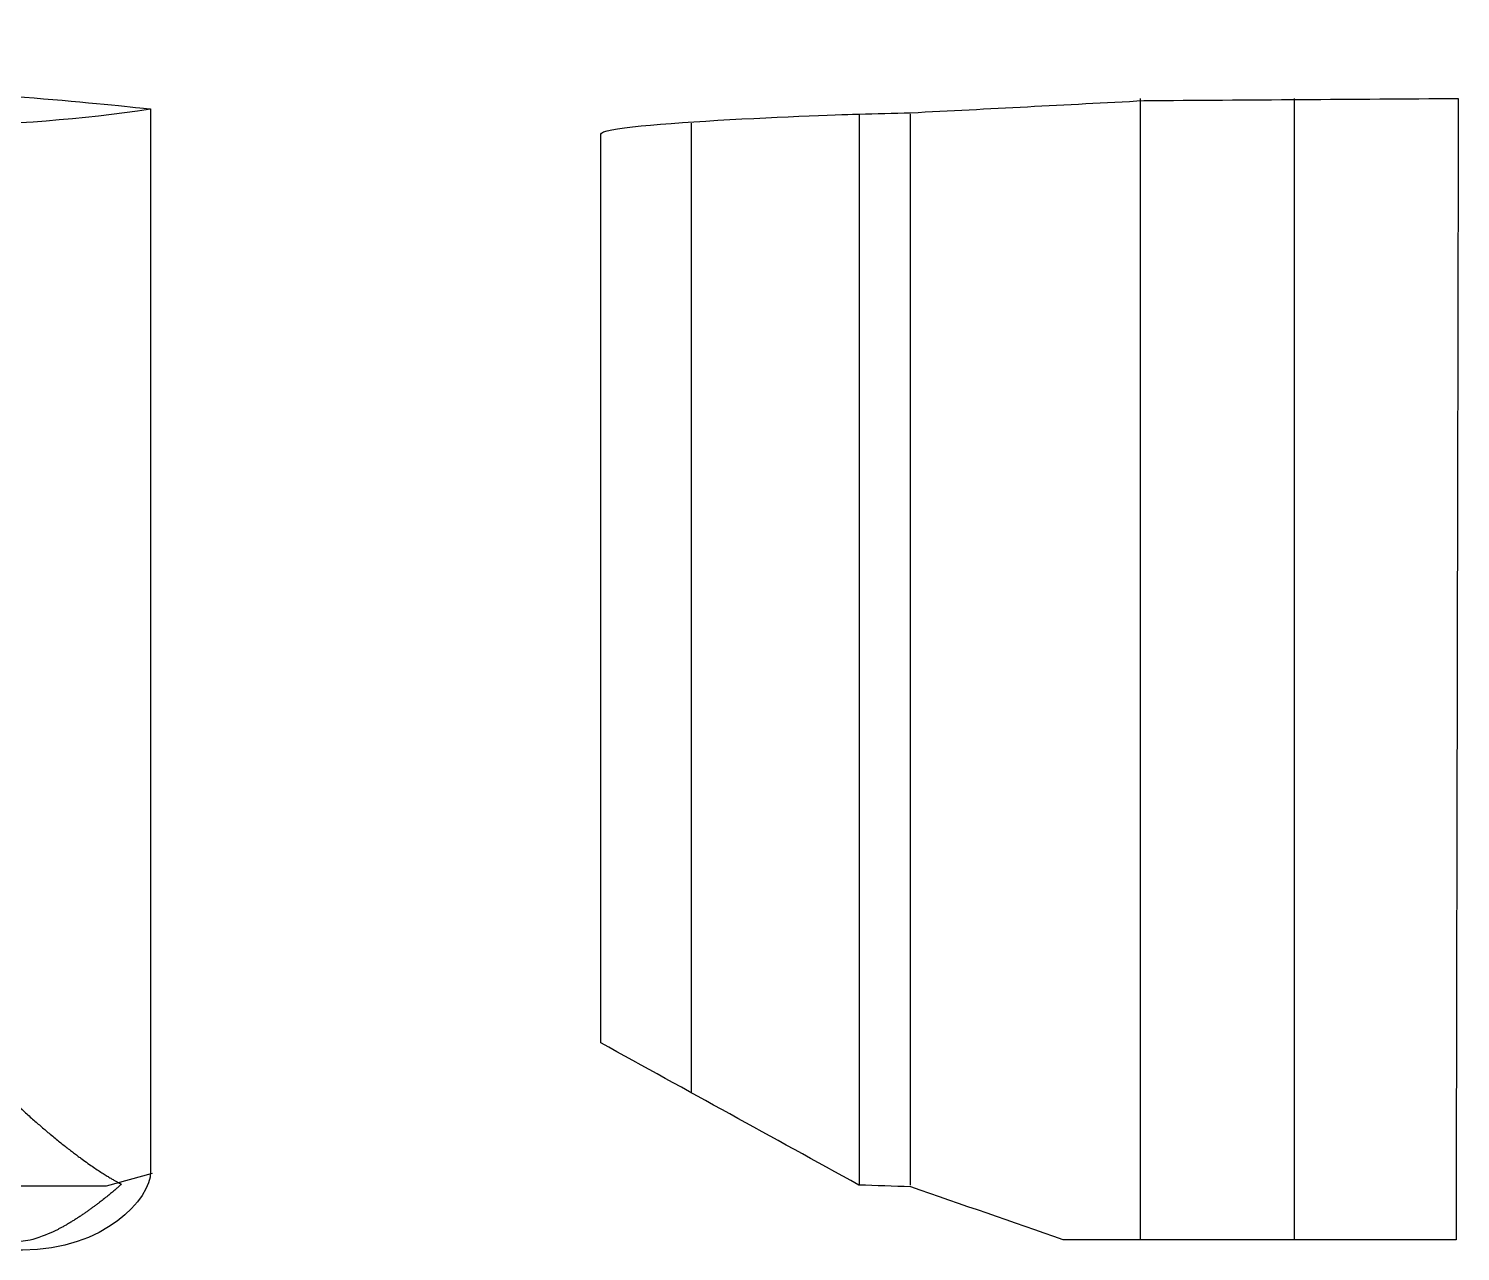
# Model space of a CAD drawing. Header units: millimetres. Extents: x 1291 to 5660, y 748 to 2981.
# Drawn here: x 5220.9 to 5560.1, y 2261.9 to 2551.5 of the extents above; entities that cross this region are included whole.
import ezdxf

# ---------------------------------------------------------------- set-up
doc = ezdxf.new("R2010")
doc.units = ezdxf.units.MM

msp = doc.modelspace()

# ---------------------------------------------------------------- linework, layer by layer
for points in [[(5484.212524406009, 2534.90262291191), (5484.212524406009, 2264.58556383971)], [(5520.732423637303, 2534.90262291191), (5520.732423637303, 2264.58556383971)], [(5417.702848712151, 2531.247255339074), (5417.702848712151, 2277.544479885915)], [(5429.72352872837, 2531.247255339074), (5429.72352872837, 2277.544479885915)], [(5377.899123375894, 2529.078053637741), (5377.899123375894, 2299.397873496424)], [(5250.212705582629, 2280.332917367045), (5239.276626417072, 2277.296785574001), (5140.075054494272, 2277.296785574001)]]:
    msp.add_lwpolyline(points)
msp.add_arc((5195.871716326897, 2899.544191380663), 371.0206055097041, 270.6691508777413, 278.3570116638807)
for points in [[(4379.807387617672, 2280.332917367045), (4379.807387617672, 2290.871184455884), (4379.807387617672, 2532.46320923394), (4379.807387617672, 2532.46320923394), (4379.807387617672, 2532.46320923394), (4405.740231486569, 2536.557671268811), (4426.850542161324, 2536.557671268811), (4447.960852836078, 2536.557671268811), (5178.122401982387, 2536.557671268811), (5195.142003566384, 2536.557671268811), (5212.165358094507, 2536.557671268811), (5249.796128785311, 2532.46320923394), (5249.796128785311, 2532.46320923394), (5249.796128785311, 2532.46320923394), (5249.796128785311, 2287.133252112404), (5249.796128785311, 2280.749494164358), (5249.796128785311, 2274.369489160434), (5238.86380256388, 2262.187432547058), (5219.491105016664, 2262.187432547058), (5070.412905739643, 2262.187432547058), (4421.652714555182, 2262.187432547058), (4411.572306648982, 2262.187432547058), (4400.182121244915, 2262.187432547058), (4379.807387617672, 2269.79840322233), (4379.807387617672, 2280.332917367045), (4383.453998320904, 2279.320873436025), (4387.100609024129, 2278.308829505009), (4390.747219727354, 2277.296785573993), (4414.555897224353, 2277.296785574001), (4438.36457472136, 2277.296785574001), (4462.173252218367, 2277.296785574001)], [(5417.60151922091, 2531.258514171435), (5417.60151922091, 2531.258514171435), (5356.439788897981, 2529.314489117298), (5356.439788897981, 2526.499781027333), (5356.439788897981, 2522.424083713058), (5356.439788897981, 2311.275941636084), (5356.439788897981, 2311.275941636084), (5376.827032338967, 2300.050885773291), (5397.214275779946, 2288.825829910502), (5417.601519220924, 2277.600774047713), (5421.697232237167, 2277.464417078025), (5425.792945253416, 2277.328060108333), (5429.888658269666, 2277.191703138642), (5441.936859876086, 2273.000915538019), (5453.98506148252, 2268.8101279374), (5466.033263088954, 2264.619340336782), (5497.046342314891, 2264.619340336789), (5528.059421540836, 2264.619340336789), (5559.07250076678, 2264.619340336789), (5559.248889140407, 2354.731281601058), (5559.425277514042, 2444.843222865324), (5559.601665887677, 2534.955164129589), (5534.783446422415, 2534.782528700072), (5509.965226957146, 2534.609893270555), (5485.147007491877, 2534.437257841038), (5466.72755775114, 2533.477755127698), (5448.308108010396, 2532.518252414362), (5429.888658269651, 2531.558749701026), (5425.792945253394, 2531.458671191167), (5421.697232237145, 2531.358592681301), (5417.601519220895, 2531.258514171435)]]:
    msp.add_open_spline(points, degree=3, knots=[0, 0, 0, 0, 1, 1, 1, 2, 2, 2, 3, 3, 3, 4, 4, 4, 5, 5, 5, 6, 6, 6, 7, 7, 7, 8, 8, 8, 9, 9, 9, 10, 10, 10, 10])
msp.add_rational_spline([(5140.075054494272, 2264.244045924794), (5140.075054494272, 2264.244045924794), (5208.596308236433, 2264.244045924794), (5218.387739445397, 2264.244045924794), (5228.175417710242, 2264.244045924794), (5242.898217492832, 2277.795927141955), (5242.898217492832, 2277.795927141955), (5242.898217492832, 2277.795927141955), (5233.358233539905, 2282.378271912419), (5218.136292189361, 2296.616941903534), (5209.031649754347, 2305.128619167595), (5199.746866001574, 2310.833094229927), (5189.520093274697, 2311.170859200725), (5173.038527432612, 2311.276920141967), (5156.556620336342, 2311.276920141967), (5140.075054494265, 2311.170859200725), (5140.075054494272, 2295.528588108753), (5140.075054494272, 2279.886317016777), (5140.075054494272, 2264.244045924801)], [1, 1, 1, 1, 1, 1, 1, 1, 1, 1, 1, 1, 1, 0.9999861968161814, 0.9999861968161814, 1, 1, 1, 1], degree=3, knots=[0, 0, 0, 0, 1, 1, 1, 2, 2, 2, 3, 3, 3, 4, 4, 4, 4.012870072937263, 4.012870072937263, 4.012870072937263, 5.012870072937263, 5.012870072937263, 5.012870072937263, 5.012870072937263])

doc.saveas('drawing.dxf')
